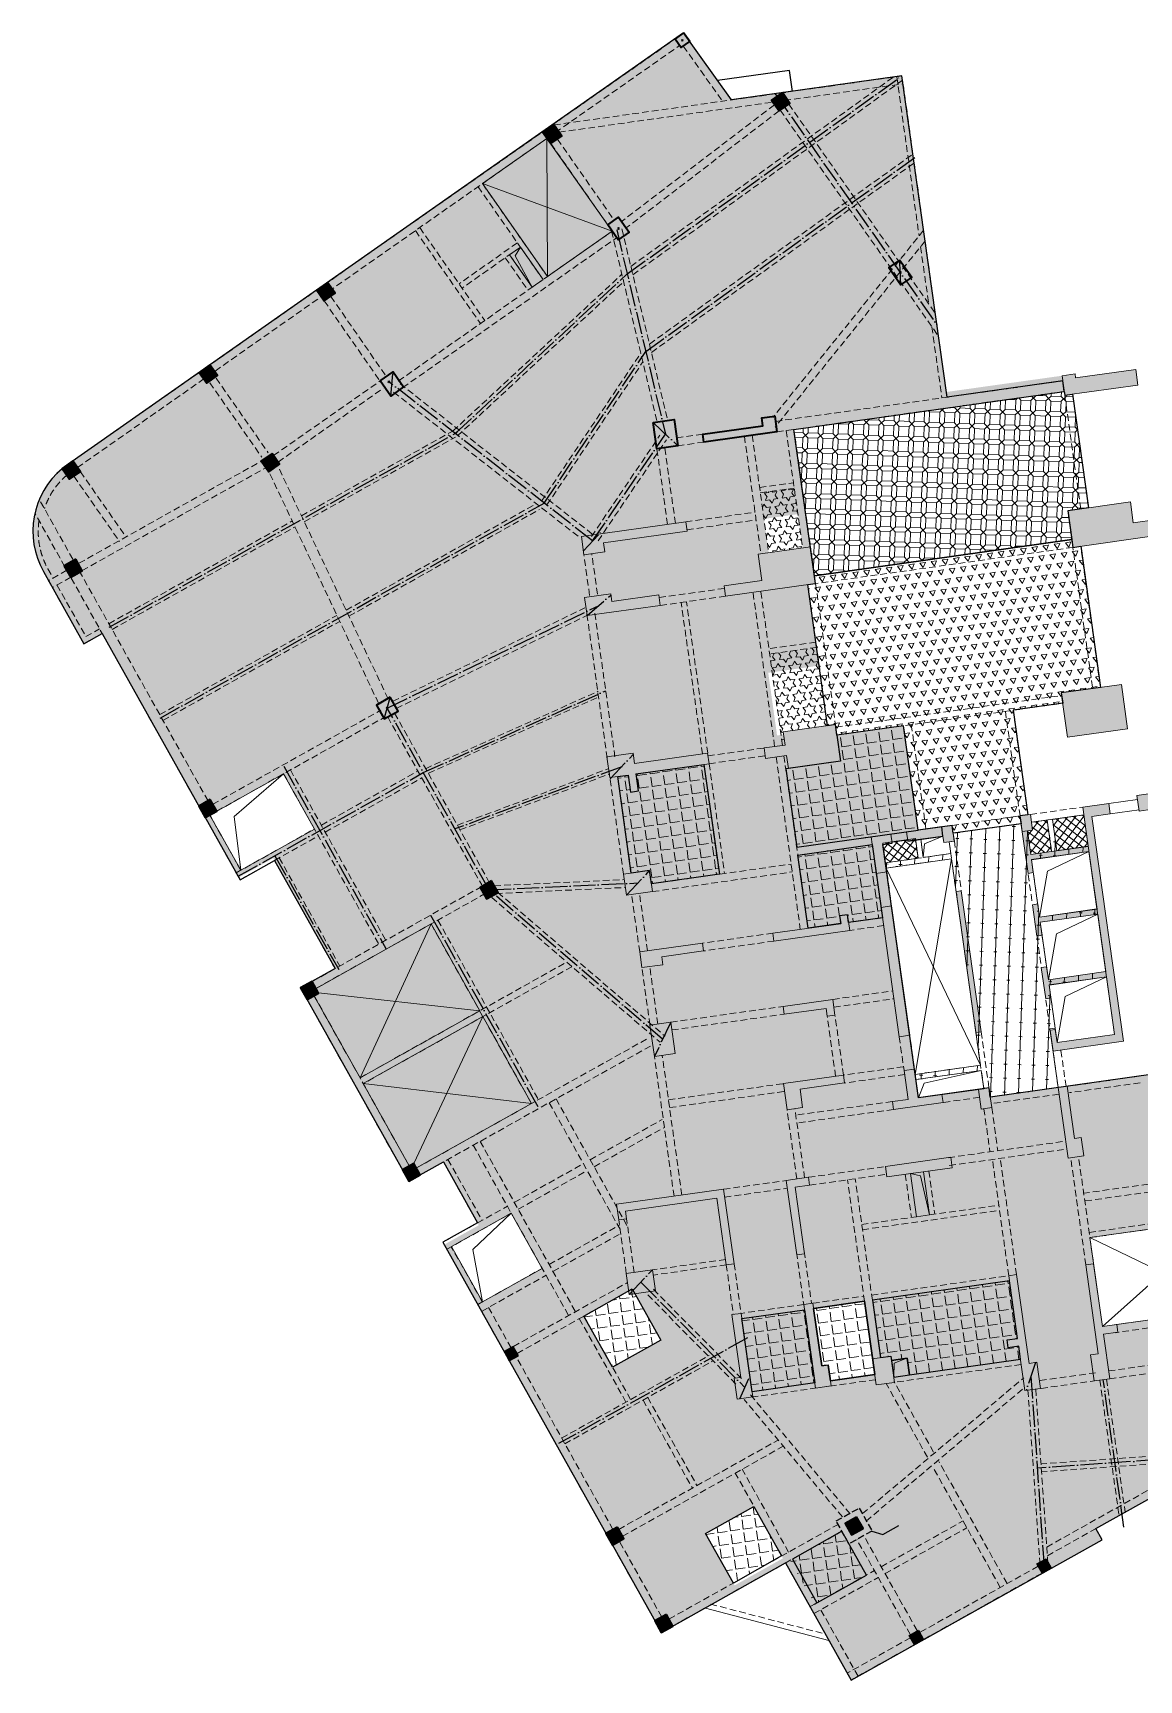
# Model space of a CAD drawing. Header units: millimetres. Extents: x 1089227 to 13101469, y 618865 to 10240562.
# Drawn here: x 7226803 to 7268752, y 4796625 to 4859059 of the extents above; entities that cross this region are included whole.
import ezdxf

# ---------------------------------------------------------------- set-up
doc = ezdxf.new("R2010")
doc.units = ezdxf.units.MM
doc.header["$LTSCALE"] = 1000
for name, pattern in [('DASH', [0.35, 0.25, -0.1]), ('GB_DASHDOT3', [1.0675, 0.84, -0.105, 0.0175, -0.105]), ('HIDDEN', [0.375, 0.25, -0.125])]:
    doc.linetypes.add(name, pattern=pattern)
doc.layers.get('0').update_dxf_attribs({"linetype": 'CONTINUOUS'})
for name, color, linetype in [('C-H', 8, 'CONTINUOUS'), ('S-COLU-BEAM', 240, 'CONTINUOUS'), ('S-GRID-DE', 11, 'GB_DASHDOT3'), ('THIN', 7, 'CONTINUOUS'), ('单形心', 4, 'CONTINUOUS'), ('降板范围', 7, 'CONTINUOUS')]:
    doc.layers.add(name, color=color, linetype=linetype)
for name, color, linetype, lineweight in [('S-BEAM-DASH', 4, 'HIDDEN', 0), ('S-BEAM-SE-DASH', 3, 'HIDDEN', 0), ('S-COLU', 30, 'CONTINUOUS', 0), ('S-HOLE', 11, 'CONTINUOUS', 0), ('S-SLAB', 160, 'CONTINUOUS', 0), ('S-SLAB-HATCH', 73, 'CONTINUOUS', 0), ('S-WALL', 31, 'CONTINUOUS', 0)]:
    doc.layers.add(name, color=color, linetype=linetype, lineweight=lineweight)
pattern_1 = [(8.0000004, (-7272583.1, -5076572.44), (-68.04869, 484.191572), [355.6, -133.35]), (98.0000004, (-7272583.1, -5076572.44), (-484.191572, -68.04869), [355.6, -133.35])]
pattern_2 = [(8.0000004, (-7272583.1, -5076572.44), (-68.04869, 484.191572), [355.6, -133.35]), (98.0000004, (-7272583.1, -5076572.44), (-484.191572, -68.04869), [355.6, -133.35])]
pattern_3 = [(53.0000004, (-3886876.26, -900443.88), (-190.175082, 143.307201), []), (143.0000004, (-3886876.26, -900443.88), (-143.307201, -190.175082), [])]
pattern_4 = [(8.0000004, (-7272583.1, -5076572.44), (-68.04869, 484.191572), [355.6, -133.35]), (98.0000004, (-7272583.1, -5076572.44), (-484.191572, -68.04869), [355.6, -133.35])]

# ---------------------------------------------------------------- blocks, each defined once
blk = doc.blocks.new('QZ-TL-0808')
at = {"layer": 'C-H'}
for points in [[(-136585, -78610), (-136690, -77867), (-136194, -77798), (-136174, -77946), (-133896, -77626), (-133812, -78220)], [(-152193, -79642), (-151401, -79531), (-151262, -80521), (-152054, -80632)], [(-150271, -80382), (-150313, -80085), (-148036, -79765), (-148078, -79468), (-147582, -79398), (-147499, -79992)], [(-136475, -82987), (-134098, -82653), (-133987, -83445), (-133096, -83320), (-133012, -83914), (-136280, -84374)], [(-154821, -84657), (-154918, -83964), (-150957, -83407), (-150909, -83754), (-154077, -84199), (-154029, -84545)], [(-149506, -85828), (-148070, -85627), (-148210, -84636), (-146229, -84358), (-146034, -85744), (-149451, -86225)], [(-154699, -86962), (-154796, -86269), (-153806, -86130), (-153764, -86427), (-151982, -86176), (-151926, -86573)], [(-136717, -89888), (-134439, -89568), (-134203, -91251), (-136480, -91572)], [(-147930, -92373), (-147138, -92261), (-147068, -92757), (-145088, -92478), (-145283, -91092), (-147263, -91370), (-147194, -91865), (-147986, -91977)], [(-150073, -92573), (-150129, -92177), (-152901, -92567), (-152957, -92170), (-153947, -92310), (-153836, -93102), (-153143, -93004), (-153052, -93648), (-152755, -93606), (-152846, -92963)], [(-133179, -94945), (-133269, -94301), (-133764, -94371), (-133848, -93777), (-131372, -93429), (-131288, -94023), (-132972, -94259), (-132881, -94903)], [(-135554, -94572), (-134860, -94474), (-134916, -94078), (-135906, -94217), (-135697, -95705), (-137876, -96011), (-138001, -95118), (-137803, -95090), (-137887, -94496), (-138283, -94551), (-137977, -96730), (-137779, -96703), (-137848, -96209), (-135669, -95903), (-135364, -98079), (-137542, -98386), (-137612, -97890), (-137810, -97918), (-137643, -99106), (-137445, -99078), (-137514, -98584), (-135336, -98278), (-135030, -100456), (-137208, -100762), (-137278, -100267), (-137476, -100295), (-137309, -101484), (-137111, -101454), (-137180, -100960), (-135002, -100654), (-134696, -102833), (-136874, -103139), (-136944, -102644), (-137142, -102672), (-137030, -103464), (-134357, -103088)], [(-143733, -96731), (-143927, -95345), (-143185, -95240), (-143136, -95587), (-143483, -95636), (-143337, -96675)], [(-142591, -95157), (-140857, -94913), (-140774, -95507), (-141170, -95563), (-141205, -95315), (-142542, -95503)], [(-153321, -96766), (-152331, -96627), (-152220, -97419), (-153210, -97558)], [(-140707, -97417), (-140509, -97389), (-139758, -102737), (-139956, -102764)], [(-143552, -98018), (-143156, -97963), (-142467, -102865), (-142863, -102920)], [(-147613, -99297), (-147655, -98999), (-145080, -98637), (-145122, -98340), (-144825, -98298), (-144742, -98893)], [(-152622, -100303), (-152706, -99709), (-150329, -99375), (-150287, -99672), (-151872, -99895), (-151830, -100192)], [(-147266, -101772), (-145384, -101507), (-145300, -102102), (-145598, -102143), (-145639, -101846), (-147224, -102069)], [(-152316, -102482), (-151524, -102370), (-151357, -103559), (-152149, -103670)], [(-143081, -105677), (-143123, -105380), (-142529, -105297), (-142682, -104208), (-142282, -104151), (-142133, -105241), (-141241, -105116), (-141200, -105413)], [(-147119, -105690), (-147258, -104699), (-144980, -104379), (-144939, -104676), (-146622, -104913), (-146525, -105606)], [(-139855, -104921), (-139459, -104865), (-139354, -105608), (-139750, -105664)], [(-135963, -106747), (-136211, -106782), (-136489, -104802), (-136836, -104850), (-136460, -107524), (-135866, -107440)], [(-143383, -107841), (-140907, -107493), (-140852, -107889), (-143327, -108237)], [(-146749, -111192), (-147146, -108369), (-146304, -108251), (-146263, -108548), (-146807, -108625), (-146452, -111150)], [(-153499, -109868), (-153583, -109274), (-149523, -108703), (-149126, -111526), (-149423, -111567), (-149778, -109042), (-153244, -109529), (-153202, -109826)], [(-135790, -111570), (-135493, -111530), (-135159, -113905), (-134614, -113828), (-134573, -114126), (-135117, -114202), (-134881, -115886), (-135475, -115969), (-135614, -114979), (-135317, -114937)], [(-153214, -111898), (-152224, -111759), (-152112, -112551), (-153103, -112690)], [(-138099, -116338), (-137504, -116254), (-137644, -115264), (-137941, -115306), (-138414, -111941), (-138711, -111983), (-138377, -114357), (-138774, -114413), (-138732, -114710), (-138335, -114654)], [(-149011, -116660), (-149122, -115867), (-148874, -115833), (-149208, -113456), (-148862, -113407), (-148416, -116576)], [(-146040, -116242), (-146485, -113073), (-146138, -113024), (-145804, -115401), (-145557, -115366), (-145446, -116159)], [(-143873, -115130), (-143180, -115032), (-143041, -116023), (-143734, -116120)]]:
    blk.add_hatch(color=256, dxfattribs=at).paths.add_polyline_path(points)
at = {"layer": 'S-WALL'}
for points in [[(-136585, -78610), (-136690, -77867), (-136194, -77798), (-136174, -77946), (-133896, -77626), (-133812, -78220)], [(-154821, -84657), (-154918, -83964), (-150957, -83407), (-150909, -83754), (-154077, -84199), (-154029, -84545)], [(-136717, -89888), (-134439, -89568), (-134203, -91251), (-136480, -91572)], [(-153321, -96766), (-152331, -96627), (-152220, -97419), (-153210, -97558)], [(-140707, -97417), (-140509, -97389), (-139758, -102737), (-139956, -102764)], [(-143552, -98018), (-143156, -97963), (-142467, -102865), (-142863, -102920)], [(-147613, -99297), (-147655, -98999), (-145080, -98637), (-145122, -98340), (-144825, -98298), (-144742, -98893)], [(-152316, -102482), (-151524, -102370), (-151357, -103559), (-152149, -103670)], [(-139855, -104921), (-139459, -104865), (-139354, -105608), (-139750, -105664)], [(-143383, -107841), (-140907, -107493), (-140852, -107889), (-143327, -108237)], [(-153214, -111898), (-152224, -111759), (-152112, -112551), (-153103, -112690)], [(-143873, -115130), (-143180, -115032), (-143041, -116023), (-143734, -116120)]]:
    blk.add_lwpolyline(points, close=True, dxfattribs=at)
at = {"layer": 'S-WALL', "lineweight": 35}
for points in [[(-152193, -79642), (-151401, -79531), (-151262, -80521), (-152054, -80632)], [(-150271, -80382), (-150313, -80085), (-148036, -79765), (-148078, -79468), (-147582, -79398), (-147499, -79992)]]:
    blk.add_lwpolyline(points, close=True, dxfattribs=at)
at = {"layer": 'S-WALL'}
for points in [[(-136475, -82987), (-134098, -82653), (-133987, -83445), (-133096, -83320), (-133012, -83914), (-136280, -84374), (-136475, -82987)], [(-149506, -85828), (-148070, -85627), (-148210, -84636), (-146229, -84358), (-146034, -85744), (-149451, -86225), (-149506, -85828)], [(-154699, -86962), (-154796, -86269), (-153806, -86130), (-153764, -86427), (-151982, -86176), (-151926, -86573), (-154699, -86962)], [(-147930, -92373), (-147138, -92261), (-147068, -92757), (-145088, -92478), (-145283, -91092), (-147263, -91370), (-147194, -91865), (-147986, -91977), (-147930, -92373)], [(-153947, -92310), (-152957, -92170), (-152901, -92567), (-150129, -92177), (-150073, -92573), (-152846, -92963), (-152755, -93606), (-153052, -93648), (-153143, -93004), (-153836, -93102), (-153947, -92310)], [(-133179, -94945), (-133269, -94301), (-133764, -94371), (-133848, -93777), (-131372, -93429), (-131288, -94023), (-132972, -94259), (-132881, -94903), (-133179, -94945)], [(-137643, -99107), (-137810, -97918), (-137612, -97890), (-137542, -98386), (-135364, -98079), (-135669, -95903), (-137848, -96209), (-137779, -96703), (-137977, -96730), (-138283, -94551), (-137887, -94496), (-137803, -95090), (-138001, -95118), (-137876, -96011), (-135697, -95705), (-135906, -94217), (-134916, -94078), (-134860, -94474), (-135554, -94572), (-134357, -103088), (-137030, -103464), (-137142, -102672), (-136944, -102644), (-136874, -103139), (-134696, -102833), (-135002, -100654), (-137180, -100960), (-137111, -101454), (-137309, -101484), (-137476, -100295), (-137278, -100267), (-137208, -100762), (-135030, -100456), (-135336, -98278), (-137514, -98584), (-137445, -99078), (-137643, -99106)], [(-143733, -96731), (-143927, -95345), (-143185, -95240), (-143136, -95587), (-143483, -95636), (-143337, -96675), (-143733, -96731)], [(-142591, -95157), (-140857, -94913), (-140774, -95507), (-141170, -95563), (-141205, -95315), (-142542, -95503), (-142591, -95157)], [(-152622, -100303), (-152706, -99709), (-150329, -99375), (-150287, -99672), (-151872, -99895), (-151830, -100192), (-152622, -100303)], [(-147266, -101772), (-145384, -101507), (-145300, -102102), (-145598, -102143), (-145639, -101846), (-147224, -102069), (-147266, -101772)], [(-143081, -105677), (-143123, -105380), (-142529, -105297), (-142682, -104208), (-142282, -104151), (-142133, -105241), (-141241, -105116), (-141200, -105413), (-143081, -105677)], [(-147119, -105690), (-147258, -104699), (-144980, -104379), (-144939, -104676), (-146622, -104913), (-146525, -105606), (-147119, -105690)], [(-136836, -104850), (-136489, -104802), (-136211, -106782), (-135963, -106747), (-135866, -107440), (-136460, -107524), (-136836, -104850)], [(-146749, -111192), (-147146, -108369), (-146304, -108251), (-146263, -108548), (-146807, -108625), (-146452, -111150), (-146749, -111192)], [(-153499, -109868), (-153583, -109274), (-149523, -108703), (-149126, -111526), (-149423, -111567), (-149778, -109042), (-153244, -109529), (-153202, -109826), (-153499, -109868)], [(-135790, -111570), (-135493, -111530), (-135159, -113905), (-134614, -113828), (-134573, -114126), (-135117, -114202), (-134881, -115886), (-135475, -115969), (-135614, -114979), (-135317, -114937), (-135790, -111570)], [(-138099, -116338), (-137504, -116254), (-137644, -115264), (-137941, -115306), (-138414, -111941), (-138711, -111983), (-138377, -114357), (-138774, -114413), (-138732, -114710), (-138335, -114654), (-138099, -116338)], [(-149011, -116660), (-149122, -115867), (-148874, -115833), (-149208, -113456), (-148862, -113407), (-148416, -116576), (-149011, -116660)], [(-146040, -116242), (-146485, -113073), (-146138, -113024), (-145804, -115401), (-145557, -115366), (-145446, -116159), (-146040, -116242)]]:
    blk.add_lwpolyline(points, dxfattribs=at)
blk = doc.blocks.new('BANWANG_XINGXIN')
at = {"color": 0}
for points in [[(0.7, 0.7), (-0.7, -0.7)], [(-0.7, 0.7), (0.7, -0.7)]]:
    blk.add_lwpolyline(points, dxfattribs=at)
blk = doc.blocks.new('1F柱网-0808')
at = {"layer": 'S-COLU', "lineweight": 35}
for points in [[(-2414, 81322), (-2824, 81035), (-2537, 80626), (-2127, 80912)], [(-11098, 80124), (-11507, 79837), (-11192, 79387), (-10782, 79673)], [(-9040, 76315), (-8631, 76602), (-8229, 76028), (-8639, 75742)], [(2032, 74974), (1622, 74687), (2081, 74032), (2491, 74319)], [(-19665, 74123), (-20075, 73837), (-19788, 73427), (-19379, 73714)], [(-24121, 71003), (-24531, 70716), (-24244, 70306), (-23834, 70593)], [(-17670, 70394), (-17178, 70738), (-16777, 70165), (-17268, 69821)], [(-21769, 67644), (-22179, 67358), (-21892, 66948), (-21483, 67235)], [(-29323, 67360), (-29732, 67073), (-29446, 66663), (-29036, 66950)], [(-29211, 63631), (-29647, 63387), (-29403, 62951), (-28966, 63195)], [(-17284, 58400), (-17807, 58107), (-17514, 57583), (-16991, 57876)], [(-24109, 54521), (-24545, 54277), (-24301, 53841), (-23864, 54085)], [(-13443, 51439), (-13880, 51194), (-13635, 50758), (-13199, 51002)], [(-20249, 47628), (-20685, 47384), (-20441, 46948), (-20005, 47192)], [(-16390, 40735), (-16826, 40491), (-16582, 40054), (-16145, 40299)], [(-8671, 26949), (-9107, 26705), (-8863, 26268), (-8427, 26513)], [(400, 27329), (-36, 27084), (208, 26648), (644, 26892)], [(-6814, 23633), (-7251, 23389), (-7006, 22953), (-6570, 23197)]]:
    blk.add_lwpolyline(points, close=True, dxfattribs=at)
at = {"layer": 'S-COLU-BEAM', "lineweight": 35}
blk.add_lwpolyline([(-6158, 83583), (-6486, 83354), (-6257, 83026), (-5929, 83255)], close=True, dxfattribs=at)
at = {"layer": 'S-COLU-BEAM'}
for points in [[(-12618, 33793), (-12967, 33598), (-12771, 33249), (-12422, 33444)], [(7239, 25553), (7588, 25749), (7783, 25400), (7434, 25204)], [(2396, 22842), (2745, 23037), (2941, 22688), (2592, 22493)]]:
    blk.add_lwpolyline(points, close=True, dxfattribs=at)
blk.add_blockref('QZ-TL-0808', (144880, 148457))
at = {"layer": '单形心', "xscale": 50, "yscale": 50, "zscale": 50}
for p in [(-6208, 83304), (-2475, 80974), (-11145, 79755), (-8635, 76172), (2056, 74503), (-19727, 73775), (-24183, 70655), (-17336, 70360), (-29384, 67012), (-21831, 67296), (-29307, 63291), (-17399, 57991), (-24205, 54181), (-13539, 51098), (-20345, 47288), (-16486, 40395), (-12694, 33521), (304, 26988), (-8767, 26609), (7511, 25477), (-6910, 23293), (2668, 22765)]:
    blk.add_blockref('BANWANG_XINGXIN', p, dxfattribs=at)
blk = doc.blocks.new('2FJGBZ')
at = {"layer": 'C-H'}
h = blk.add_hatch(color=256, dxfattribs=at)
h.dxf.hatch_style = 1
h.paths.add_polyline_path([(-2824, 81035), (-2414, 81322), (-2126, 80912), (-2536, 80626)])
h = blk.add_hatch(color=256, dxfattribs=at)
h.dxf.hatch_style = 1
h.paths.add_polyline_path([(-11507, 79837), (-11097, 80124), (-10781, 79673), (-11191, 79387)])
h = blk.add_hatch(color=256, dxfattribs=at)
h.dxf.hatch_style = 1
h.paths.add_polyline_path([(-9041, 76315), (-8631, 76602), (-8228, 76027), (-8639, 75741)])
h = blk.add_hatch(color=256, dxfattribs=at)
h.dxf.hatch_style = 1
h.paths.add_polyline_path([(1622, 74687), (2032, 74974), (2492, 74318), (2081, 74032)])
h = blk.add_hatch(color=256, dxfattribs=at)
h.dxf.hatch_style = 1
h.paths.add_polyline_path([(-20075, 73837), (-19666, 74124), (-19378, 73714), (-19788, 73428)])
h = blk.add_hatch(color=256, dxfattribs=at)
h.dxf.hatch_style = 1
h.paths.add_polyline_path([(-24531, 70716), (-24121, 71003), (-23833, 70592), (-24244, 70307)])
h = blk.add_hatch(color=256, dxfattribs=at)
h.dxf.hatch_style = 1
h.paths.add_polyline_path([(-17670, 70394), (-17178, 70738), (-16776, 70164), (-17268, 69821)])
h = blk.add_hatch(color=256, dxfattribs=at)
h.dxf.hatch_style = 1
h.paths.add_polyline_path([(-22179, 67358), (-21769, 67644), (-21481, 67234), (-21892, 66948)])
h = blk.add_hatch(color=256, dxfattribs=at)
h.dxf.hatch_style = 1
h.paths.add_polyline_path([(-29732, 67073), (-29323, 67360), (-29035, 66950), (-29445, 66664)])
h = blk.add_hatch(color=256, dxfattribs=at)
h.dxf.hatch_style = 1
h.paths.add_polyline_path([(-29644, 63389), (-29209, 63631), (-28963, 63196), (-29401, 62951)])
h = blk.add_hatch(color=256, dxfattribs=at)
h.dxf.hatch_style = 1
h.paths.add_polyline_path([(-17807, 58107), (-17282, 58401), (-16990, 57876), (-17514, 57583)])
h = blk.add_hatch(color=256, dxfattribs=at)
h.dxf.hatch_style = 1
h.paths.add_polyline_path([(-24545, 54276), (-24109, 54518), (-23863, 54083), (-24302, 53838)])
h = blk.add_hatch(color=256, dxfattribs=at)
h.dxf.hatch_style = 1
h.paths.add_polyline_path([(-13881, 51197), (-13446, 51439), (-13199, 51004), (-13638, 50759)])
h = blk.add_hatch(color=256, dxfattribs=at)
h.dxf.hatch_style = 1
h.paths.add_polyline_path([(-20685, 47384), (-20250, 47626), (-20004, 47191), (-20443, 46946)])
h = blk.add_hatch(color=256, dxfattribs=at)
h.dxf.hatch_style = 1
h.paths.add_polyline_path([(-16825, 40492), (-16389, 40734), (-16143, 40299), (-16582, 40054)])
h = blk.add_hatch(color=256, dxfattribs=at)
h.dxf.hatch_style = 1
h.paths.add_polyline_path([(-12965, 33598), (-12617, 33792), (-12420, 33445), (-12770, 33249)])
h = blk.add_hatch(color=256, dxfattribs=at)
h.dxf.hatch_style = 1
h.paths.add_polyline_path([(-9106, 26706), (-8670, 26948), (-8424, 26513), (-8863, 26268)])
h = blk.add_hatch(color=256, dxfattribs=at)
h.dxf.hatch_style = 1
h.paths.add_polyline_path([(-35, 27086), (400, 27328), (647, 26893), (208, 26648)])
h = blk.add_hatch(color=256, dxfattribs=at)
h.dxf.hatch_style = 1
h.paths.add_polyline_path([(7240, 25555), (7588, 25749), (7784, 25400), (7434, 25204)])
h = blk.add_hatch(color=256, dxfattribs=at)
h.dxf.hatch_style = 1
h.paths.add_polyline_path([(-7251, 23389), (-6816, 23632), (-6569, 23197), (-7008, 22952)])
h = blk.add_hatch(color=256, dxfattribs=at)
h.dxf.hatch_style = 1
h.paths.add_polyline_path([(2399, 22844), (2747, 23039), (2943, 22689), (2593, 22494)])
at = {"layer": 'S-SLAB-HATCH'}
h = blk.add_hatch(dxfattribs=at)
h.set_pattern_fill('松散材料', color=256, scale=200, angle=8)
h.set_pattern_definition([(8.0000004, (-5457252.86, 1932872.46), (133.485347, 397.445483), [0, -375])])
h.paths.add_polyline_path([(-9941, 34947), (-8108, 35973), (-7021, 34031), (-8854, 33005)], flags=16)
h.paths.add_polyline_path([(-5324, 26702), (-3492, 27727), (-2393, 25764), (-4225, 24738)], flags=16)
h.paths.add_polyline_path([(-593, 32496), (-676, 33091), (-924, 33056), (-1230, 35235), (701, 35506), (1091, 32733)], flags=16)
h.paths.add_polyline_path([(9248, 37919), (14299, 38629), (14772, 35262), (9722, 34554)], flags=16)
h.paths.add_polyline_path([(-685, 57224), (-2616, 56953), (-2950, 59330), (-1019, 59601)], flags=17)
h.paths.add_polyline_path([(-1646, 64057), (-2933, 63876), (-3114, 65163), (-1827, 65344)], flags=16)
h.paths.add_polyline_path([(-24126, 53937), (-21332, 55501), (-20160, 53408), (-22952, 51844)], flags=16)
edge = h.paths.add_edge_path()
edge.add_line((8274, 69995), (8191, 70590))
edge.add_line((8191, 70590), (3804, 69973))
edge.add_line((3804, 69973), (2121, 81951))
edge.add_line((2121, 81951), (-4347, 81042))
edge.add_line((-4347, 81042), (-6158, 83583))
edge.add_line((-6158, 83583), (-29732, 67073))
edge.add_line((-29732, 67073), (-29727, 67065))
edge.add_arc((-27730, 64687), 3105, 130.01917, 209.21137)
edge.add_line((-30440, 63171), (-28906, 60430))
edge.add_line((-28906, 60430), (-28209, 60820))
edge.add_line((-28209, 60820), (-23030, 51571))
edge.add_line((-23030, 51571), (-21720, 52305))
edge.add_line((-21720, 52305), (-19375, 48117))
edge.add_line((-19375, 48117), (-20683, 47384))
edge.add_line((-20683, 47384), (-16580, 40054))
edge.add_line((-16580, 40054), (-15271, 40787))
edge.add_line((-15271, 40787), (-13928, 38388))
edge.add_line((-13928, 38388), (-15237, 37655))
edge.add_line((-15237, 37655), (-7004, 22953))
edge.add_line((-7004, 22953), (-2295, 25590))
edge.add_line((-2295, 25590), (192, 21150))
edge.add_line((192, 21150), (9708, 26465))
edge.add_line((9708, 26465), (9462, 26902))
edge.add_line((9462, 26902), (13922, 29398))
edge.add_line((13922, 29398), (14261, 29587))
edge.add_line((14261, 29587), (12238, 32884))
edge.add_line((12238, 32884), (12186, 33190))
edge.add_line((12186, 33190), (11986, 34618))
edge.add_line((11986, 34618), (14806, 35014))
edge.add_line((14806, 35014), (14841, 34766))
edge.add_line((14841, 34766), (15435, 34850))
edge.add_line((15435, 34850), (15296, 35840))
edge.add_line((15296, 35840), (15049, 35805))
edge.add_line((15049, 35805), (14786, 37687))
edge.add_line((14786, 37687), (14735, 37681))
edge.add_line((14735, 37681), (14054, 42533))
edge.add_line((14054, 42533), (15292, 42708))
edge.add_line((15292, 42708), (15390, 42014))
edge.add_line((15390, 42014), (15786, 42070))
edge.add_line((15786, 42070), (15647, 43059))
edge.add_line((15647, 43059), (14012, 42829))
edge.add_line((14012, 42829), (13886, 43721))
edge.add_line((13886, 43721), (13985, 43736))
edge.add_line((13985, 43736), (13889, 44429))
edge.add_line((13889, 44429), (5471, 43245))
edge.add_line((5471, 43245), (5422, 43593))
edge.add_line((5422, 43593), (2748, 43216))
edge.add_line((2748, 43216), (1399, 52821))
edge.add_line((1399, 52821), (1744, 52870))
edge.add_line((1744, 52870), (1737, 52919))
edge.add_line((1737, 52919), (2332, 53003))
edge.add_line((2332, 53003), (2338, 52953))
edge.add_line((2338, 52953), (3676, 53141))
edge.add_line((3676, 53141), (3627, 53490))
edge.add_line((3627, 53490), (2735, 53363))
edge.add_line((2735, 53363), (2179, 57324))
edge.add_line((2179, 57324), (-346, 56969))
edge.add_line((-346, 56969), (-388, 57266))
edge.add_line((-388, 57266), (-685, 57224))
edge.add_line((-685, 57224), (-1450, 62671))
edge.add_line((-1450, 62671), (-1154, 62713))
edge.add_line((-1154, 62713), (-1975, 68555))
edge.add_line((-1975, 68555), (8274, 69995))
h.paths.add_polyline_path([(-14963, 37579), (-12696, 38848), (-11523, 36754), (-13791, 35485)], flags=16)
h = blk.add_hatch(dxfattribs=at)
h.set_pattern_fill('拚花地砖01', color=256, scale=150, angle=8)
h.set_pattern_definition([(43, (-21860.25, -30287.8), (19.9889, 572.4076), [270, -540]), (133, (-21669.45, -30294.47), (-572.4076, 19.9889), [270, -540]), (88, (-21853.6, -30097), (-572.4076, 19.989), [381.8377, -190.9188]), (88, (-21662.8, -30103.67), (-572.4076, 19.989), [381.8377, -190.9188]), (178, (-21840.26, -29715.4), (-19.989, -572.4076), [381.8377, -190.9188]), (178, (-21833.6, -29524.6), (-19.989, -572.4076), [381.8377, -190.9188])])
h.paths.add_polyline_path([(-1195, 63010), (-1975, 68555), (8274, 69995), (8295, 69847), (8592, 69889), (9198, 65581), (8406, 65470), (8559, 64380)])
h = blk.add_hatch(dxfattribs=at)
h.set_pattern_fill('STARS', color=256, scale=50, angle=8)
h.set_pattern_definition([(8.0000004, (-7272583.12, -5076572.44), (-38.267455, 272.287079), [158.75, -158.75]), (68.0000004, (-7272583.12, -5076572.44), (-254.941255, 103.002951), [158.75, -158.75]), (128.0000004, (-7272523.65, -5076425.25), (-216.6738, -169.284128), [158.75, -158.75])])
h.paths.add_polyline_path([(-1646, 64057), (-2933, 63876), (-3253, 66153), (-1966, 66334)])
h = blk.add_hatch(dxfattribs=at)
h.set_pattern_fill('TRIANG', color=256, scale=150, angle=8)
h.set_pattern_definition([(68.0000004, (-5457252.86, 1932872.46), (-263.88782, 337.761074), [214.3125, -214.3125]), (128.0000004, (-5457252.86, 1932872.46), (-424.45358, -59.653019), [214.3125, -214.3125]), (8.0000004, (-5457384.8, 1933041.34), (160.56576, 397.414093), [214.3125, -214.3125])])
h.paths.add_polyline_path([(-1450, 62671), (-1153, 62713), (-1195, 63010), (8559, 64380), (8600, 64084), (8898, 64125), (9650, 58778), (8164, 58569), (8219, 58173), (6338, 57908), (6894, 53949), (6597, 53907), (6639, 53608), (4065, 53252), (4024, 53544), (2735, 53363), (2179, 57324), (-346, 56969), (-402, 57365), (-700, 57323)])
h = blk.add_hatch(dxfattribs=at)
h.set_pattern_fill('STARS', color=256, scale=50, angle=8)
h.set_pattern_definition([(8.0000004, (-7272583.12, -5076572.44), (-38.267455, 272.287079), [158.75, -158.75]), (68.0000004, (-7272583.12, -5076572.44), (-254.941255, 103.002951), [158.75, -158.75]), (128.0000004, (-7272523.65, -5076425.25), (-216.6738, -169.284128), [158.75, -158.75])])
h.paths.add_polyline_path([(-700, 57324), (-2381, 57088), (-2313, 56593), (-2411, 56578), (-2898, 60043), (-1117, 60293)])
h = blk.add_hatch(dxfattribs=at)
h.set_pattern_fill('ANGLE', color=256, scale=70, angle=8)
h.set_pattern_definition(pattern_4)
edge = h.paths.add_edge_path()
edge.add_line((-207, 55979), (-2286, 55686))
edge.add_line((-2286, 55686), (-1868, 52715))
edge.add_line((-1868, 52715), (2735, 53362))
edge.add_line((2735, 53362), (2179, 57324))
edge.add_line((2179, 57324), (-346, 56969))
edge.add_line((-346, 56969), (-206, 55979))
h = blk.add_hatch(dxfattribs=at)
h.set_pattern_fill('ANGLE', color=256, scale=70, angle=8)
h.set_pattern_definition(pattern_4)
edge = h.paths.add_edge_path()
edge.add_line((-4805, 51695), (-7379, 51333))
edge.add_line((-7379, 51333), (-7449, 51832))
edge.add_line((-7449, 51832), (-8143, 51734))
edge.add_line((-8143, 51734), (-8658, 55398))
edge.add_line((-8658, 55398), (-8263, 55454))
edge.add_line((-8263, 55454), (-8172, 54809))
edge.add_line((-8172, 54809), (-7875, 54852))
edge.add_line((-7875, 54852), (-7964, 55494))
edge.add_line((-7964, 55494), (-5389, 55856))
edge.add_line((-5389, 55856), (-4804, 51695))
h = blk.add_hatch(dxfattribs=at)
h.set_pattern_fill('橡胶', color=256, scale=150, angle=8)
h.set_pattern_definition([(88, (-21741.7, -30030.15), (-530.007, 18.5083), []), (178, (-21131.1, -29460.8), (-18.5083, -530.007), [120, -410.33])])
h.paths.add_polyline_path([(8047, 43607), (5471, 43245), (5422, 43592), (2749, 43218), (1399, 52821), (1744, 52870), (1737, 52919), (2333, 53003), (2340, 52954), (3676, 53141), (3711, 52894), (4107, 52949), (4066, 53247), (6639, 53608), (6682, 53311), (7077, 53367), (7035, 53664), (9016, 53942), (10185, 45625), (8007, 45320), (7930, 45863), (7732, 45835)])
h.paths.add_polyline_path([(2748, 43216), (5223, 43565), (5127, 44258), (2651, 43910)])
h.paths.add_polyline_path([(5099, 44455), (2623, 44107), (1524, 51930), (4000, 52278)], flags=16)
h.paths.add_polyline_path([(2733, 52302), (1496, 52128), (1391, 52871), (2629, 53045)])
h.paths.add_polyline_path([(2834, 53023), (3676, 53141), (3711, 52894), (3909, 52922), (3972, 52476), (2931, 52330)], flags=17)
h.paths.add_polyline_path([(7630, 53747), (7035, 53664), (7077, 53367), (6880, 53339), (7005, 52448), (7797, 52559)], flags=16)
h.paths.add_polyline_path([(9184, 52751), (7995, 52584), (7828, 53775), (9016, 53942)])
h.paths.add_polyline_path([(7033, 52246), (9212, 52552), (9518, 50375), (7339, 50069)], flags=16)
h.paths.add_polyline_path([(7367, 49871), (9546, 50177), (9851, 48001), (7673, 47695)], flags=16)
h.paths.add_polyline_path([(7701, 47495), (9880, 47801), (10185, 45624), (8007, 45318)])
h = blk.add_hatch(dxfattribs=at)
h.set_pattern_fill('ANSI37', color=256, scale=150, angle=8)
h.set_pattern_definition(pattern_3)
h.paths.add_polyline_path([(7630, 53747), (7035, 53664), (7077, 53367), (6880, 53339), (7005, 52448), (7797, 52559)])
h = blk.add_hatch(dxfattribs=at)
h.set_pattern_fill('ANSI37', color=256, scale=150, angle=8)
h.set_pattern_definition([(53.0000004, (-3880440.1, -899539.33), (-190.175082, 143.307201), []), (143.0000004, (-3880440.1, -899539.33), (-143.307201, -190.175082), [])])
h.paths.add_polyline_path([(9184, 52751), (7995, 52584), (7828, 53775), (9016, 53942)])
h = blk.add_hatch(dxfattribs=at)
h.set_pattern_fill('ANGLE', color=256, scale=70, angle=8)
h.set_pattern_definition([(8.0000004, (-7272583.1, -5076572.44), (-68.04869, 484.191572), [355.6, -133.35]), (98.0000004, (-7272583.1, -5076572.44), (-484.191572, -68.04869), [355.6, -133.35])])
edge = h.paths.add_edge_path()
edge.add_line((-1437, 49646), (-1826, 52419))
edge.add_line((-1826, 52419), (995, 52815))
edge.add_line((995, 52815), (1384, 50042))
edge.add_line((1384, 50042), (98, 49863))
edge.add_line((98, 49863), (57, 50160))
edge.add_line((57, 50160), (-242, 50117))
edge.add_line((-242, 50117), (-200, 49821))
edge.add_line((-200, 49821), (-1437, 49647))
h = blk.add_hatch(dxfattribs=at)
h.set_pattern_fill('ANSI37', color=256, scale=150, angle=8)
h.set_pattern_definition(pattern_3)
h.paths.add_polyline_path([(2733, 52302), (1496, 52128), (1391, 52871), (2629, 53045)])
h = blk.add_hatch(dxfattribs=at)
h.set_pattern_fill('ANGLE', color=256, scale=70, angle=8)
h.set_pattern_definition(pattern_2)
edge = h.paths.add_edge_path()
edge.add_line((2409, 32716), (6616, 33307))
edge.add_line((6616, 33307), (6547, 33804))
edge.add_line((6547, 33804), (6151, 33747))
edge.add_line((6151, 33747), (6107, 34044))
edge.add_line((6107, 34044), (6505, 34101))
edge.add_line((6505, 34101), (6199, 36277))
edge.add_line((6199, 36277), (1000, 35546))
edge.add_line((1000, 35546), (1304, 33370))
edge.add_line((1304, 33370), (1702, 33425))
edge.add_line((1702, 33425), (1726, 33268))
edge.add_line((1726, 33268), (2317, 33352))
edge.add_line((2317, 33352), (2320, 33352))
edge.add_line((2320, 33352), (2410, 32717))
h = blk.add_hatch(dxfattribs=at)
h.set_pattern_fill('ANGLE', color=256, scale=70, angle=8)
h.set_pattern_definition(pattern_2)
h.paths.add_polyline_path([(-9941, 34947), (-8108, 35973), (-7021, 34031), (-8854, 33005)])
h = blk.add_hatch(dxfattribs=at)
h.set_pattern_fill('ANGLE', color=256, scale=70, angle=8)
h.set_pattern_definition(pattern_2)
edge = h.paths.add_edge_path()
edge.add_line((-3562, 32078), (-3952, 34852))
edge.add_line((-3952, 34852), (-1575, 35186))
edge.add_line((-1575, 35186), (-1187, 32413))
edge.add_line((-1187, 32413), (-3564, 32079))
h = blk.add_hatch(dxfattribs=at)
h.set_pattern_fill('ANGLE', color=256, scale=70, angle=8)
h.set_pattern_definition(pattern_2)
h.paths.add_polyline_path([(-593, 32496), (-676, 33091), (-924, 33056), (-1230, 35235), (701, 35506), (1091, 32733)])
h = blk.add_hatch(dxfattribs=at)
h.set_pattern_fill('ANGLE', color=256, scale=70, angle=8)
h.set_pattern_definition(pattern_1)
h.paths.add_polyline_path([(-5324, 26702), (-3492, 27727), (-2442, 25852), (-4274, 24826)])
h = blk.add_hatch(dxfattribs=at)
h.set_pattern_fill('ANGLE', color=256, scale=70, angle=8)
h.set_pattern_definition(pattern_1)
edge = h.paths.add_edge_path()
edge.add_line((-1192, 24030), (773, 25130))
edge.add_line((773, 25130), (-155, 26787))
edge.add_line((-155, 26787), (-2120, 25688))
edge.add_line((-2120, 25688), (-1192, 24030))
at = {"layer": 'S-BEAM-DASH'}
for p, q in [((-29322, 67359), (-6484, 83354)), ((-29148, 67110), (-6312, 83109)), ((-6173, 83081), (-4682, 80995)), ((-5929, 83255), (-4347, 81042)), ((-11076, 80096), (2121, 81951)), ((-8161, 74734), (1782, 81904)), ((-8085, 74419), (2143, 81794)), ((1923, 81923), (2771, 75891)), ((2121, 81951), (3832, 69775)), ((-10883, 79821), (2163, 81654)), ((-2719, 80864), (-8525, 76429)), ((-2537, 80626), (-8343, 76191)), ((-2496, 80654), (3507, 72084)), ((-2168, 80884), (3385, 72956)), ((-11190, 79388), (-9045, 76321)), ((-10945, 79560), (-8799, 76493)), ((-7457, 71790), (2536, 78995)), ((-7381, 71475), (2583, 78660)), ((-13956, 77755), (-11488, 74233)), ((-13792, 77870), (-11324, 74348)), ((-16164, 76203), (-13700, 72685)), ((-16981, 70386), (-8868, 76068)), ((-16809, 70140), (-8696, 75823)), ((-16328, 76089), (-13863, 72570)), ((-12464, 75626), (-14675, 74077)), ((-8891, 76068), (-7162, 68836)), ((-8502, 76161), (-6764, 68892)), ((2943, 76104), (-2777, 69009)), ((3000, 75697), (-2684, 68646)), ((-12349, 75462), (-14560, 73913)), ((-12922, 75061), (-12061, 73832)), ((-12758, 75175), (-11898, 73947)), ((2828, 75484), (3132, 73317)), ((-14910, 68491), (-8500, 74434)), ((-14740, 68308), (-8433, 74155)), ((-19788, 73427), (-17678, 70388)), ((-19542, 73598), (-17433, 70560)), ((3255, 72445), (3634, 69747)), ((-11553, 65832), (-7786, 71445)), ((-11346, 65693), (-7707, 71115)), ((-24131, 70324), (-22154, 67497)), ((-23886, 70496), (-21909, 67669)), ((-21712, 67563), (-17691, 70379)), ((-21540, 67317), (-17543, 70116)), ((-17159, 69969), (-10090, 64447)), ((-16913, 70284), (-9583, 64558)), ((-2674, 68861), (8219, 70392)), ((-2618, 68464), (8274, 69995)), ((8901, 65539), (8295, 69847)), ((9198, 65581), (8592, 69889)), ((-20654, 65280), (-14937, 68480)), ((-20546, 65053), (-14815, 68262)), ((-9654, 64497), (-7060, 68331)), ((-9405, 64329), (-6812, 68162)), ((-6423, 68233), (-5432, 68372)), ((-6381, 67936), (-5390, 68075)), ((-3855, 68290), (-3229, 63836)), ((-3558, 68332), (-2932, 63877)), ((-2272, 68514), (-1646, 64057)), ((-1975, 68555), (-1349, 64099)), ((-6770, 64953), (-7173, 67824)), ((-6472, 64994), (-6876, 67866)), ((-29091, 63479), (-22148, 67366)), ((-29036, 66950), (-27305, 64479)), ((-28971, 63203), (-22001, 67104)), ((-22011, 67211), (-17726, 58168)), ((-21650, 67382), (-17365, 58339)), ((-29282, 66778), (-27551, 64307)), ((-3280, 66352), (-1994, 66532)), ((-3252, 66154), (-1966, 66334)), ((-24196, 54472), (-30591, 65894)), ((-18958, 61702), (-11744, 65741)), ((-23030, 51571), (-30758, 65374)), ((-27958, 61190), (-21004, 65084)), ((-18851, 61475), (-11622, 65523)), ((-6077, 65050), (-3451, 65419)), ((-6035, 64753), (-3410, 65122)), ((-27835, 60972), (-20896, 64857)), ((8559, 64380), (-1195, 63010)), ((-9724, 62265), (-9941, 63800)), ((-9427, 62307), (-9644, 63842)), ((8601, 64083), (-1153, 62712)), ((9345, 58785), (8601, 64083)), ((9642, 58827), (8898, 64125)), ((-30440, 63171), (-28906, 60430)), ((-30266, 63269), (-30071, 62921)), ((-29548, 63214), (-30246, 62823)), ((-29401, 62952), (-30099, 62562)), ((-29924, 62659), (-28829, 60702)), ((-4611, 62529), (-7087, 62181)), ((-1450, 62671), (-700, 57323)), ((-1153, 62712), (-388, 57266)), ((-4570, 62232), (-7045, 61884)), ((-5445, 56253), (-6252, 61996)), ((-5247, 56281), (-6054, 62024)), ((-2708, 56536), (-3529, 62378)), ((-2411, 56578), (-3232, 62420)), ((-26028, 57744), (-19308, 61506)), ((-25906, 57525), (-19201, 61280)), ((-17190, 58250), (-9906, 61792)), ((-17059, 57980), (-9775, 61522)), ((-9060, 56098), (-9825, 61544)), ((-8763, 56139), (-9528, 61586)), ((-28906, 60430), (-28209, 60820)), ((-28829, 60702), (-28307, 60995)), ((-1144, 60492), (-2926, 60242)), ((-1116, 60294), (-2898, 60044)), ((-388, 57266), (8178, 58470)), ((-346, 56969), (8219, 58173)), ((-24011, 54345), (-17641, 57912)), ((-23864, 54084), (-17495, 57650)), ((-17383, 57656), (-13817, 51287)), ((-17121, 57803), (-13555, 51433)), ((6598, 53905), (6041, 57867)), ((6895, 53947), (6338, 57908)), ((2476, 57365), (3032, 53406)), ((-5234, 56181), (-3105, 56480)), ((-21071, 55648), (-17456, 49192)), ((-19898, 53554), (-16235, 55605)), ((-14741, 53552), (-9025, 55689)), ((-5389, 55856), (-4804, 51695)), ((-5193, 55884), (-3064, 56183)), ((-5191, 55884), (-4606, 51723)), ((-2652, 56140), (-1734, 49605)), ((-2355, 56182), (-1437, 49647)), ((-21332, 55501), (-17718, 49046)), ((-19752, 53292), (-16088, 55344)), ((-14642, 53375), (-8954, 55502)), ((-8440, 51691), (-8948, 55306)), ((-8143, 51733), (-8651, 55347)), ((-22954, 51843), (-24126, 53938)), ((4024, 53544), (6598, 53905)), ((6994, 53961), (8975, 54239)), ((7036, 53664), (9016, 53942)), ((-23128, 51746), (-20160, 53408)), ((-22982, 51484), (-20013, 53146)), ((-1868, 52716), (953, 53112)), ((1696, 53217), (2291, 53300)), ((4066, 53247), (6640, 53608)), ((-1826, 52419), (995, 52815)), ((1737, 52919), (2333, 53003)), ((3909, 52922), (4175, 51039)), ((4107, 52950), (4371, 51068)), ((-21671, 52218), (-19375, 48117)), ((-21497, 52315), (-19201, 48215)), ((-7380, 51333), (-2081, 52078)), ((-20249, 47628), (-13878, 51195)), ((-13342, 51258), (-8398, 51491)), ((-7338, 51036), (-2040, 51781)), ((1148, 51726), (1329, 50438)), ((1544, 51781), (1697, 50692)), ((6911, 51678), (7064, 50588)), ((7109, 51706), (7262, 50616)), ((-20103, 47366), (-13733, 50933)), ((-13435, 50811), (-7053, 45323)), ((-13273, 50961), (-8384, 51191)), ((-13200, 51005), (-6858, 45550)), ((-7825, 48748), (-8131, 50927)), ((-7527, 48790), (-7834, 50968)), ((-15478, 49956), (-11667, 43149)), ((1384, 50042), (96, 49861)), ((-15739, 49809), (-11928, 43002)), ((-2775, 49458), (-5448, 49082)), ((1426, 49745), (138, 49564)), ((7443, 49329), (7596, 48239)), ((-2733, 49161), (-5406, 48785)), ((7245, 49301), (7398, 48212)), ((-18431, 43975), (-10583, 48369)), ((-10397, 48187), (-18309, 43757)), ((-7435, 45975), (-7741, 48154)), ((-7138, 46017), (-7444, 48196)), ((-16580, 40054), (-20685, 47384)), ((-20178, 47095), (-16563, 40638)), ((-502, 46951), (1774, 47271)), ((-460, 46654), (1816, 46974)), ((7579, 46925), (7732, 45835)), ((7777, 46952), (7930, 45863)), ((-6643, 46086), (-2383, 46686)), ((-6602, 45791), (-2342, 46389)), ((-396, 44037), (-716, 46315)), ((-99, 44079), (-419, 46357)), ((4925, 45691), (5224, 43565)), ((5123, 45719), (5422, 43593)), ((-16291, 40562), (-7477, 45492)), ((-16144, 40300), (-7331, 45231)), ((2018, 45535), (2199, 44249)), ((2442, 45394), (2595, 44305)), ((8045, 43606), (7850, 44993)), ((8342, 43648), (8147, 45035)), ((-6523, 39489), (-7268, 44787)), ((-6226, 39531), (-6971, 44829)), ((2178, 44398), (-100, 44078)), ((-6734, 43145), (-2378, 43758)), ((2219, 44101), (-58, 43780)), ((11115, 44038), (8442, 43662)), ((11150, 43790), (8476, 43415)), ((-10996, 43180), (-8306, 38377)), ((-6692, 42848), (-2334, 43461)), ((5026, 43536), (3639, 43341)), ((5068, 43239), (3681, 43044)), ((8046, 43607), (5471, 43246)), ((8080, 43359), (5506, 42999)), ((-11257, 43034), (-8568, 38231)), ((-1869, 40143), (-2238, 42767)), ((-1572, 40185), (-1941, 42809)), ((1758, 43077), (-1906, 42562)), ((1800, 42779), (-1864, 42265)), ((5230, 42807), (5459, 41173)), ((5527, 42849), (5756, 41215)), ((-9701, 40869), (-6969, 42399)), ((-9555, 40607), (-6890, 42099)), ((-14137, 41423), (-10522, 34965)), ((-13876, 41569), (-10260, 35112)), ((3875, 40950), (8331, 41576)), ((3916, 40653), (8372, 41279)), ((-15271, 40787), (-13977, 38475)), ((-15097, 40885), (-13802, 38573)), ((-12581, 39257), (-9963, 40722)), ((-1423, 40206), (1498, 40616)), ((6170, 36474), (5550, 40883)), ((6467, 36516), (5847, 40925)), ((9091, 36885), (8520, 40947)), ((9388, 36926), (8817, 40989)), ((20095, 40857), (9054, 39305)), ((-12434, 38995), (-9817, 40461)), ((-4642, 39753), (-2265, 40087)), ((-1382, 39909), (1540, 40319)), ((701, 35506), (54, 40110)), ((998, 35547), (351, 40152)), ((2247, 40319), (2477, 38684)), ((3139, 40444), (3368, 38809)), ((14063, 40312), (9012, 39602)), ((-4600, 39456), (-2223, 39790)), ((-15286, 37742), (-12842, 39110)), ((-15139, 37480), (-12696, 38848)), ((594, 38419), (2675, 38711)), ((622, 38221), (5821, 38952)), ((3170, 38781), (5794, 39150)), ((9221, 38117), (14271, 38827)), ((-11262, 36901), (-8591, 38396)), ((-11115, 36639), (-8513, 38096)), ((-8333, 36559), (-8618, 38589)), ((-8036, 36600), (-8321, 38630)), ((-7249, 23390), (-15237, 37655)), ((-13796, 35482), (-14969, 37576)), ((-4569, 37088), (-7343, 36698)), ((-4541, 36890), (-7315, 36500)), ((-4541, 36890), (-4278, 35008)), ((-4244, 36931), (-3981, 35050)), ((-1882, 37364), (-1604, 35384)), ((-1585, 37406), (-1307, 35425)), ((-13966, 35386), (-11523, 36754)), ((-13820, 35125), (-11377, 36493)), ((-12617, 33792), (-8286, 36217)), ((972, 35745), (6169, 36476)), ((-12471, 33530), (-8223, 35909)), ((-4178, 32371), (-7539, 35772)), ((-3964, 32582), (-7325, 35983)), ((-1258, 35432), (673, 35704)), ((-12701, 33744), (-13557, 35272)), ((-1605, 35384), (-3980, 35050)), ((14772, 35262), (10168, 34615)), ((14814, 34965), (10209, 34317)), ((-8345, 31687), (-10115, 34849)), ((-8170, 31785), (-9941, 34947)), ((-8842, 26853), (-12580, 33528)), ((-10785, 30321), (-5197, 33450)), ((-10662, 30103), (-5075, 33231)), ((6642, 33111), (1839, 32435)), ((9958, 32865), (15070, 33586)), ((10000, 32568), (15112, 33289)), ((1119, 32535), (-3535, 31880)), ((1091, 32733), (-593, 32496)), ((628, 27457), (6741, 32608)), ((3319, 29790), (1819, 32468)), ((9505, 32502), (7327, 32196)), ((9463, 32799), (7334, 32500)), ((9629, 32519), (10351, 27382)), ((9876, 32554), (10585, 27513)), ((-7523, 31861), (-5654, 28523)), ((151, 27454), (-3630, 31974)), ((761, 27177), (6743, 32216)), ((3085, 29593), (1519, 32389)), ((6896, 32136), (7361, 25466)), ((7194, 32178), (7661, 25487)), ((-7697, 31763), (-5829, 28425)), ((-140, 27335), (-3860, 31782)), ((-8622, 26861), (-2576, 30247)), ((-8475, 26599), (-2380, 30013)), ((6110, 24805), (3518, 29434)), ((13973, 29803), (7391, 29344)), ((13993, 29504), (7412, 29045)), ((7611, 26193), (13771, 29640)), ((7634, 25862), (13918, 29378)), ((-2441, 25852), (-4201, 28993)), ((-2179, 25998), (-3939, 29140)), ((5848, 24659), (3284, 29238)), ((-6715, 23460), (-301, 27049)), ((1335, 25445), (4436, 27181)), ((1482, 25183), (4582, 26920)), ((-6986, 23537), (-8598, 26416)), ((-6569, 23198), (-155, 26787)), ((2439, 22869), (411, 26476)), ((2695, 23026), (672, 26622)), ((-1105, 24079), (-2033, 25736)), ((192, 21150), (-2295, 25590)), ((-1366, 23932), (1073, 25298)), ((-1220, 23670), (1220, 25037)), ((7288, 25466), (2795, 22952)), ((7434, 25204), (2942, 22690)), ((-5136, 24027), (-785, 22895)), ((454, 21296), (-958, 23817)), ((2445, 22755), (45, 21411)), ((2592, 22493), (192, 21150))]:
    blk.add_line(p, q, dxfattribs=at)
at = {"layer": 'S-BEAM-DASH', "linetype": 'Continuous'}
for p, q in [((9964, 54379), (11055, 54532)), ((10020, 53982), (11111, 54136)), ((2445, 40347), (2675, 38711)), ((2941, 40416), (3170, 38781)), ((2675, 38711), (3170, 38781)), ((999, 35547), (6197, 36278)), ((-1577, 35186), (-3952, 34852)), ((-1230, 35234), (701, 35506)), ((1007, 33327), (701, 35506)), ((1304, 33369), (998, 35547)), ((6614, 33309), (1811, 32633)), ((-1186, 32413), (-3563, 32078)), ((-5334, 23872), (-656, 22654))]:
    blk.add_line(p, q, dxfattribs=at)
at = {"layer": 'S-BEAM-DASH'}
for points in [[(-29741, 67053, 0.131251), (-30653, 65736, 0.131251)], [(-29547, 66824, 0.139257), (-30399, 65551, 0.131251)], [(-30606, 65101, 0.164741), (-30266, 63269)]]:
    blk.add_lwpolyline(points, format="xyb", dxfattribs=at)
for points in [[(-15946, 55695), (-9401, 58627)], [(-15840, 55524), (-9399, 58409)]]:
    blk.add_lwpolyline(points, dxfattribs=at)
at = {"layer": 'S-BEAM-SE-DASH'}
for p, q in [((2179, 57324), (2735, 53364)), ((7797, 52556), (7629, 53747)), ((7995, 52584), (7828, 53775)), ((2931, 52330), (2827, 53073)), ((1495, 52128), (3972, 52476)), ((2733, 52302), (2629, 53045)), ((1523, 51930), (4000, 52278)), ((2622, 44108), (5099, 44456)), ((2650, 43910), (5127, 44258)), ((9248, 37919), (14299, 38629))]:
    blk.add_line(p, q, dxfattribs=at)
at = {"layer": 'S-GRID-DE'}
for p, q in [((-8298, 74450), (2055, 81916)), ((-2687, 81275), (3447, 72518)), ((-7595, 71506), (2624, 78874)), ((-14825, 68400), (-8298, 74450)), ((-11450, 65763), (-7595, 71506)), ((-27940, 61057), (-14734, 68451)), ((-26010, 57610), (-11450, 65763)), ((-21324, 55794), (-17440, 48857)), ((-23055, 51615), (-16031, 55548)), ((-21657, 52397), (-19239, 48078)), ((-15755, 50145), (-11651, 42814)), ((-3733, 34126), (-10901, 30113)), ((10539, 26940), (9753, 32537)), ((13983, 29653), (7252, 29184))]:
    blk.add_line(p, q, dxfattribs=at)
for points in [[(-8696, 76114), (-6847, 68377)], [(2081, 74032), (2032, 74974)], [(-17268, 69821), (-17178, 70738)], [(-9611, 64326), (-17336, 70361)], [(-7313, 68816), (-6381, 67937)], [(-9611, 64326), (-6847, 68377)], [(-9961, 63948), (-9260, 64704)], [(-17399, 57991), (-9368, 61886)], [(-9818, 61495), (-8918, 62278)], [(-17514, 57583), (-17284, 58398)], [(-16031, 55548), (-9115, 58645)], [(-13540, 51097), (-17399, 57991)], [(-8948, 55306), (-8069, 56237)], [(-8509, 55771), (-14834, 53410)], [(-8329, 50899), (-7450, 51830)], [(-13636, 50756), (-13443, 51439)], [(-13539, 51098), (-7889, 51364)], [(-6956, 45437), (-13539, 51098)], [(-6643, 46087), (-7268, 44787)], [(-8222, 35766), (-7343, 36698)], [(-7783, 36232), (-3839, 32242)], [(7188, 33188), (6832, 32126)], [(-4031, 31811), (-3647, 32673)], [(7010, 32657), (7510, 25476)], [(7434, 25204), (7588, 25749)]]:
    blk.add_lwpolyline(points, dxfattribs=at)
at = {"layer": 'S-HOLE'}
for p, q in [((-11324, 74348), (-11349, 79581)), ((-8867, 76069), (-13791, 77871)), ((-18431, 43975), (-15739, 49810)), ((-20004, 47193), (-13895, 46515)), ((-16390, 40735), (-13772, 46297)), ((-11928, 43003), (-18309, 43757))]:
    blk.add_line(p, q, dxfattribs=at)
for points in [[(-11324, 74348), (-13791, 77871), (-11349, 79581), (-8868, 76068), (-11325, 74347)], [(-11898, 73947), (-12758, 75175), (-12349, 75462), (-11488, 74233), (-11898, 73947)], [(-11898, 73947), (-12543, 75131), (-12348, 75462)], [(-22954, 51843), (-20160, 53408), (-21332, 55501), (-24126, 53937), (-22952, 51844)], [(-22954, 51843), (-23204, 53881), (-21333, 55502)], [(2931, 52330), (2976, 52844), (3676, 53141)], [(9212, 52552), (7643, 51807), (7339, 50069)], [(5098, 44455), (1524, 51930)], [(4000, 52278), (2623, 44108)], [(9546, 50177), (7977, 49432), (7673, 47695)], [(-18431, 43975), (-13894, 46515), (-15739, 49810), (-20101, 47367), (-20004, 47193), (-20179, 47095), (-18431, 43975)], [(9880, 47801), (8311, 47056), (8007, 45318)], [(-16563, 40638), (-18309, 43757), (-13772, 46297), (-11929, 43002), (-16290, 40560), (-16388, 40736), (-16563, 40638)], [(5126, 44258), (2969, 43777), (2748, 43216)], [(2675, 38711), (2445, 40347), (2941, 40415), (3170, 38781), (2675, 38711)], [(2450, 40347), (2826, 40259), (3170, 38781)], [(-14965, 37578), (-12696, 38848), (-11523, 36754), (-13791, 35485), (-14963, 37579)], [(-13792, 35484), (-14156, 37475), (-12696, 38848)], [(9722, 34552), (14299, 38629)], [(9248, 37919), (14772, 35262)], [(1815, 32633), (1830, 33157), (2300, 33349)]]:
    blk.add_lwpolyline(points, dxfattribs=at)
for points in [[(2834, 53023), (3676, 53141), (3711, 52894), (3909, 52922), (3972, 52476), (2931, 52330)], [(7033, 52246), (9212, 52552), (9518, 50375), (7339, 50069)], [(5099, 44455), (2623, 44107), (1524, 51930), (4000, 52278)], [(7367, 49871), (9546, 50177), (9851, 48001), (7673, 47695)], [(7701, 47495), (9880, 47801), (10185, 45624), (8007, 45318)], [(2748, 43216), (5223, 43565), (5127, 44258), (2651, 43910)], [(9248, 37919), (14299, 38629), (14772, 35262), (9722, 34554)]]:
    blk.add_lwpolyline(points, close=True, dxfattribs=at)
at = {"layer": 'S-SLAB'}
for points in [[(8047, 43607), (5471, 43245), (5422, 43592), (2749, 43218), (1399, 52821), (1744, 52870), (1737, 52919), (2333, 53003), (2340, 52954), (3676, 53141), (3711, 52894), (4107, 52949), (4066, 53247), (6639, 53608), (6682, 53311), (7077, 53367), (7035, 53664), (9016, 53942), (10185, 45625), (8007, 45320), (7930, 45863), (7732, 45835)], [(7630, 53747), (7035, 53664), (7077, 53367), (6880, 53339), (7005, 52448), (7797, 52559)], [(9184, 52751), (7995, 52584), (7828, 53775), (9016, 53942)], [(2733, 52302), (1496, 52128), (1391, 52871), (2629, 53045)]]:
    blk.add_lwpolyline(points, close=True, dxfattribs=at)
at = {"layer": 'THIN'}
blk.add_lwpolyline([(983, 26796), (1397, 26663), (2003, 27002)], dxfattribs=at)
at = {"layer": '降板范围'}
blk.add_lwpolyline([(13889, 44429), (5471, 43245), (5422, 43593), (2748, 43216), (1399, 52821), (1744, 52870), (1737, 52919), (2332, 53003), (2338, 52953), (3676, 53141), (3627, 53490), (2735, 53363), (2179, 57324), (-346, 56969), (-402, 57366), (-699, 57324), (-1450, 62671), (-1154, 62713), (-1975, 68555), (8274, 69995), (8219, 70392), (3832, 69775), (2121, 81951), (-4347, 81042), (-6158, 83583), (-29732, 67073), (-29727, 67065, 0.359996), (-30440, 63171), (-28906, 60430), (-28208, 60821), (-22982, 51484), (-21671, 52218), (-19375, 48117), (-20683, 47384), (-16582, 40054), (-15271, 40787), (-13977, 38475), (-15286, 37742), (-7004, 22953), (-2295, 25590), (192, 21150), (9708, 26465), (9470, 26889), (13930, 29385)], format="xyb", dxfattribs=at)
for points in [[(-2027, 81368), (-2139, 82164), (-4874, 81780)], [(-207, 55979), (-2286, 55686), (-1868, 52715), (2735, 53362), (2179, 57324), (-346, 56969), (-206, 55979)], [(-4805, 51695), (-7379, 51333), (-7449, 51832), (-8143, 51734), (-8658, 55398), (-8263, 55454), (-8172, 54809), (-7875, 54852), (-7964, 55494), (-5389, 55856), (-4804, 51695)], [(-1437, 49646), (-1826, 52419), (995, 52815), (1384, 50042), (98, 49863), (57, 50160), (-242, 50117), (-200, 49821), (-1437, 49647)], [(2409, 32716), (6616, 33307), (6547, 33804), (6151, 33747), (6107, 34044), (6505, 34101), (6199, 36277), (1000, 35546), (1304, 33370), (1702, 33425), (1726, 33268), (2317, 33352), (2320, 33352), (2410, 32717)], [(-3562, 32078), (-3952, 34852), (-1575, 35186), (-1187, 32413), (-3564, 32079)], [(-591, 32496), (1091, 32733), (700, 35506), (-1230, 35234), (-923, 33057), (-677, 33092), (-591, 32496)], [(2409, 32717), (2320, 33352), (1722, 33268), (1811, 32633), (2409, 32717)], [(-1192, 24030), (773, 25130), (-155, 26787), (-2033, 25736), (-1105, 24079)]]:
    blk.add_lwpolyline(points, dxfattribs=at)
for points in [[(-1195, 63010), (-1975, 68555), (8274, 69995), (8295, 69847), (8592, 69889), (9198, 65581), (8406, 65470), (8559, 64380)], [(-1450, 62671), (-1153, 62713), (-1195, 63010), (8559, 64380), (8600, 64084), (8898, 64125), (9650, 58778), (8164, 58569), (8219, 58173), (6338, 57908), (6894, 53949), (6597, 53907), (6639, 53608), (4065, 53252), (4024, 53544), (2735, 53363), (2179, 57324), (-346, 56969), (-402, 57365), (-700, 57323)], [(-9941, 34947), (-8108, 35973), (-7021, 34031), (-8854, 33005)], [(-593, 32496), (-676, 33091), (-924, 33056), (-1230, 35235), (701, 35506), (1091, 32733)], [(-5324, 26702), (-3492, 27727), (-2442, 25852), (-4274, 24826)]]:
    blk.add_lwpolyline(points, close=True, dxfattribs=at)
at = {"layer": '降板范围', "linetype": 'DASH'}
blk.add_lwpolyline([(-375, 27183), (499, 27669), (983, 26796), (111, 26308)], close=True, dxfattribs=at)
blk.add_blockref('1F柱网-0808', (0, 0))

msp = doc.modelspace()

# ---------------------------------------------------------------- block references
msp.add_blockref('2FJGBZ', (7257638.868, 4775475.579))

doc.saveas('drawing.dxf')
